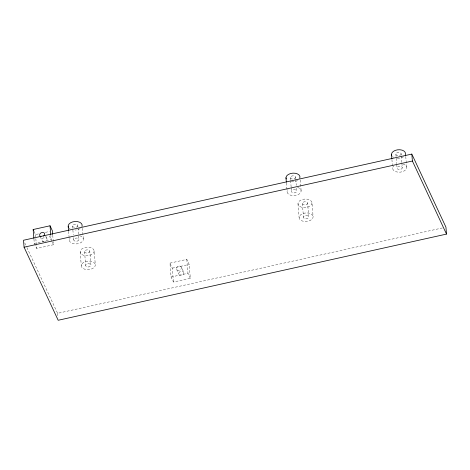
<?xml version="1.0" encoding="UTF-8"?>
<svg xmlns="http://www.w3.org/2000/svg" width="470" height="470" viewBox="0 0 470 470"><rect width="100%" height="100%" fill="white"/><g stroke="black" fill="none" stroke-linecap="round" stroke-linejoin="round"><path stroke-width="0.35" stroke-dasharray="2.35 1.76" d="M34.034 231.416L35.503 234.571L39.022 233.79M45.355 232.386L49.573 231.446M33.934 239.03L34.292 243.419L51.177 239.671L50.819 235.282M34.292 243.419L36.642 248.454L53.527 244.711L53.286 241.786M169.94 263.13L186.825 259.381L189.175 264.422L190.315 278.311L173.436 282.059L171.08 277.018L169.94 263.13L172.29 268.17L173.436 282.059M172.29 268.17L189.175 264.422M171.08 277.018L187.965 273.27L190.315 278.311M26.907 247.555L57.599 313.326L442.346 227.944M181.355 267.119A2.632 2.039 -25 0 1 178.465 270.356A2.632 2.039 -25 0 1 177.043 267.125A2.632 2.039 -25 0 1 181.355 267.119L183.705 272.159A2.632 2.039 -25 0 1 180.815 275.397A2.632 2.039 -25 0 1 179.393 272.165A2.632 2.039 -25 0 1 183.705 272.159M176.55 269.281L178.905 274.321M49.415 235.887L52.058 241.557M52.352 242.191L53.527 244.711M45.743 236.034L46.918 238.554M40.35 236.939L42.112 240.722M24.74 242.908L26.602 246.891M405.763 156.534L406.662 167.496M401.139 153.86A2.632 1.604 -4.7 0 1 397.215 155.482A2.632 1.604 -4.7 0 1 397.173 152.697A2.632 1.604 -4.7 0 1 401.139 153.86L401.257 155.323M401.321 156.058L401.862 162.632M401.921 163.366L402.279 167.749A2.632 1.604 -4.7 0 1 398.36 169.37A2.632 1.604 -4.7 0 1 398.313 166.586A2.632 1.604 -4.7 0 1 402.279 167.749M395.881 154.166L396.662 163.666M396.721 164.4L397.021 168.054M391.921 159.536L392.638 168.307M311.998 202.917A7.027 4.277 -4.7 0 1 301.54 207.229A7.027 4.277 -4.7 0 1 301.423 199.815A7.027 4.277 -4.7 0 1 311.998 202.917L313.137 216.805A7.027 4.277 -4.7 0 1 302.686 221.117A7.027 4.277 -4.7 0 1 302.562 213.703A7.027 4.277 -4.7 0 1 313.137 216.805M307.615 203.169A2.632 1.604 -4.7 0 1 303.696 204.785A2.632 1.604 -4.7 0 1 303.649 202.006A2.632 1.604 -4.7 0 1 307.615 203.169L308.761 217.058A2.632 1.604 -4.7 0 1 304.836 218.673A2.632 1.604 -4.7 0 1 304.795 215.895A2.632 1.604 -4.7 0 1 308.761 217.058M302.357 203.475L303.502 217.357M300.236 179.951L301.135 190.914M297.98 203.721L299.12 217.61M295.612 177.278A2.632 1.604 -4.7 0 1 291.694 178.9A2.632 1.604 -4.7 0 1 291.647 176.115A2.632 1.604 -4.7 0 1 295.612 177.278L295.736 178.741M295.795 179.47L296.276 185.321M296.517 188.241L296.752 191.167A2.632 1.604 -4.7 0 1 292.834 192.782A2.632 1.604 -4.7 0 1 292.787 190.003A2.632 1.604 -4.7 0 1 296.752 191.167M290.354 177.584L290.536 179.775M290.595 180.504L291.136 187.084M291.194 187.818L291.5 191.472M286.394 182.953L287.117 191.725M186.825 259.381L187.965 273.27M94.182 251.062A7.027 4.277 -4.7 0 1 83.731 255.375A7.027 4.277 -4.7 0 1 83.607 247.96A7.027 4.277 -4.7 0 1 94.182 251.062L95.328 264.951A7.027 4.277 -4.7 0 1 84.87 269.263A7.027 4.277 -4.7 0 1 84.753 261.849A7.027 4.277 -4.7 0 1 95.328 264.951M89.805 251.315A2.632 1.604 -4.7 0 1 85.881 252.93A2.632 1.604 -4.7 0 1 85.834 250.152A2.632 1.604 -4.7 0 1 89.805 251.315L90.945 265.203A2.632 1.604 -4.7 0 1 87.021 266.819A2.632 1.604 -4.7 0 1 86.979 264.04A2.632 1.604 -4.7 0 1 90.945 265.203M84.547 251.614L85.687 265.503M82.432 228.285L83.331 239.248M80.164 251.867L81.304 265.756M77.808 225.612A2.632 1.604 -4.7 0 1 73.89 227.227A2.632 1.604 -4.7 0 1 73.843 224.449A2.632 1.604 -4.7 0 1 77.808 225.612L77.932 227.075M77.991 227.803L78.954 239.5A2.632 1.604 -4.7 0 1 75.03 241.116A2.632 1.604 -4.7 0 1 74.983 238.337A2.632 1.604 -4.7 0 1 78.954 239.5M72.55 225.917L73.273 234.689M73.514 237.609L73.696 239.8M68.591 231.287L69.313 240.053M52.746 235.206L53.227 241.057M57.599 313.326L57.939 317.491M35.503 234.571L36.642 248.454M403.096 163.989A7.027 4.277 -4.7 0 1 405.757 169.694A7.027 4.277 -4.7 0 1 396.204 171.814A7.027 4.277 -4.7 0 1 393.543 166.11M297.569 187.407A7.027 4.277 -4.7 0 1 300.23 193.111A7.027 4.277 -4.7 0 1 290.683 195.232A7.027 4.277 -4.7 0 1 288.022 189.528M79.765 235.74A7.027 4.277 -4.7 0 1 82.426 241.445A7.027 4.277 -4.7 0 1 72.879 243.56A7.027 4.277 -4.7 0 1 70.218 237.861M44.027 241.797A2.632 2.039 -25 0 1 42.341 238.907A2.632 2.039 -25 0 1 46.495 237.984A2.632 2.039 -25 0 1 45.337 241.504M403.513 156.757A7.027 4.277 -4.7 0 1 397.356 158.302M393.602 157.327A7.027 4.277 -4.7 0 1 392.474 156.504M297.545 180.451A7.027 4.277 -4.7 0 1 291.236 181.673M80.188 228.508A7.027 4.277 -4.7 0 1 75.247 230.047M70.271 229.078A7.027 4.277 -4.7 0 1 69.143 228.256"/><path stroke-width="0.7" d="M33.875 238.302L33.153 229.53L50.037 225.782L52.387 230.823L52.687 234.477M411.832 154.078L23.5 240.252L24.07 247.197L58.168 320.27L446.5 234.095L445.93 227.151L411.832 154.078L412.402 161.022L446.5 234.095M24.07 247.197L412.402 161.022M33.153 229.53L33.74 230.788M405.698 155.805L405.522 153.608A7.027 4.277 -4.7 0 0 397.526 149.824A7.027 4.277 -4.7 0 0 391.757 155.511M391.498 154.418L391.857 158.801M285.971 177.836L286.336 182.219M68.168 226.17L68.532 230.553M50.037 225.782L50.754 234.554M41.049 236.686A2.632 2.039 -25 0 1 40.114 233.69A2.632 2.039 -25 0 1 43.992 232.832A2.632 2.039 -25 0 1 43.581 236.122M286.23 178.929A7.027 4.277 -4.7 0 1 292.916 173.148A7.027 4.277 -4.7 0 1 299.772 178.148M68.426 227.263A7.027 4.277 -4.7 0 1 75.112 221.482A7.027 4.277 -4.7 0 1 81.968 226.481"/></g></svg>
